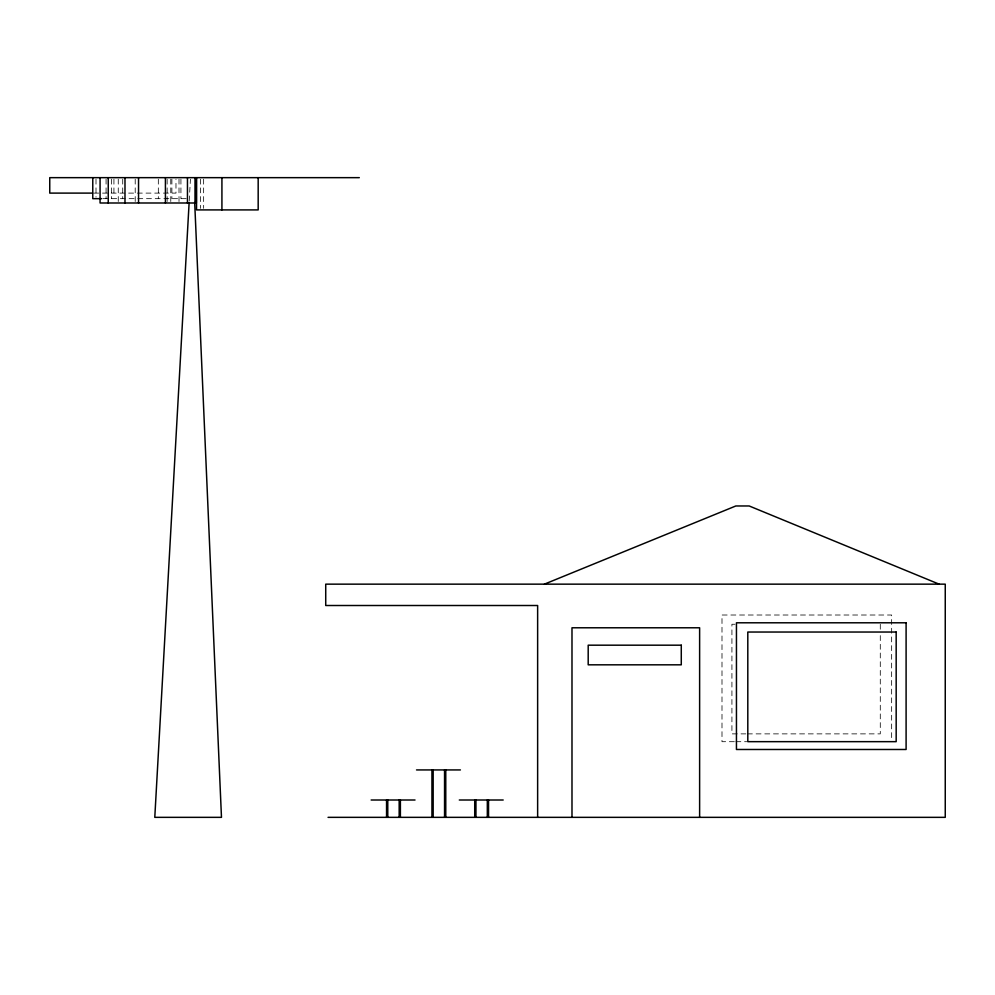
<?xml version="1.0" encoding="UTF-8"?>
<svg xmlns="http://www.w3.org/2000/svg" width="995" height="995" viewBox="0 0 995 995"><rect width="100%" height="100%" fill="white"/><g stroke="black" fill="none" stroke-linecap="round" stroke-linejoin="round"><path stroke-width="0.75" stroke-dasharray="4.97 3.73" d="M189.224 200.891L190.431 179.212M93.816 193.105L175.978 193.105L175.978 179.2M102.995 198.664L186.202 198.664M735.006 624.251L731.922 624.251L731.922 733.875L745.827 733.875M747.382 733.875L880.289 733.875L880.289 631.974M734.335 741.698L721.997 741.698L721.997 615.01L891.644 615.01L891.644 740.156M735.877 741.698L746.673 741.698M880.289 624.251L880.289 630.432M203.639 179.187L203.639 208.365M200.505 179.187L200.505 208.365M180.928 179.162L180.928 198.664M179.013 179.162L179.013 201.55M171.886 179.162L171.886 198.664M170.779 179.162L170.779 201.55M167.135 179.162L167.135 201.55M158.329 179.162L158.329 198.664M135.208 179.15L135.208 201.5M122.721 179.162L122.721 198.664M118.256 179.15L118.256 201.5M113.927 179.2L113.927 193.105M111.627 179.162L111.627 198.664M106.079 179.162L106.079 198.664M96.005 179.162L96.005 197.159"/><path stroke-width="1.49" d="M189.137 202.445L154.785 817.343L221.475 817.343L194.684 202.495M544.402 584.152L735.827 505.97L749.173 505.97L939.106 584.152M359.307 177.657L49.75 177.657L49.75 193.105L92.547 193.105M101.639 198.664L92.771 198.664L92.771 177.657M416.519 769.931L460.411 769.931M371.135 800.005L415.027 800.005M459.292 800.005L503.196 800.005M328.051 817.343L945.25 817.343L945.25 584.152L325.726 584.152L325.726 605.507L537.636 605.507L537.636 817.343M699.622 817.343L699.622 627.783L571.988 627.783L571.988 817.343M488.545 800.005L488.545 817.343M487.326 800.005L487.326 817.343M475.946 800.005L475.946 817.343M474.727 800.005L474.727 817.343M445.772 769.931L445.772 817.343M444.554 769.931L444.554 817.343M433.161 769.931L433.161 817.343M431.942 769.931L431.942 817.343M400.388 800.005L400.388 817.343M399.169 800.005L399.169 817.343M387.776 800.005L387.776 817.343M386.558 800.005L386.558 817.343M258.178 177.657L258.178 209.908L196.537 209.908L196.537 177.657M221.922 177.657L221.922 209.908M196.338 177.657L196.338 202.992L100.072 202.992L100.072 177.657M196.04 177.657L196.04 202.992M195.008 177.657L195.008 202.992M187.458 177.657L187.458 202.992M165.419 177.657L165.419 202.992M138.541 177.657L138.541 202.992M124.984 177.657L124.984 202.992M108.244 177.657L108.244 202.992M906.097 622.795L736.449 622.795L736.449 749.484L906.097 749.484L906.097 622.795M896.172 632.036L747.805 632.036L747.805 741.661L896.172 741.661L896.172 632.036M681.276 645.183L588.194 645.183L588.194 664.822L681.276 664.822L681.276 645.183"/></g></svg>
